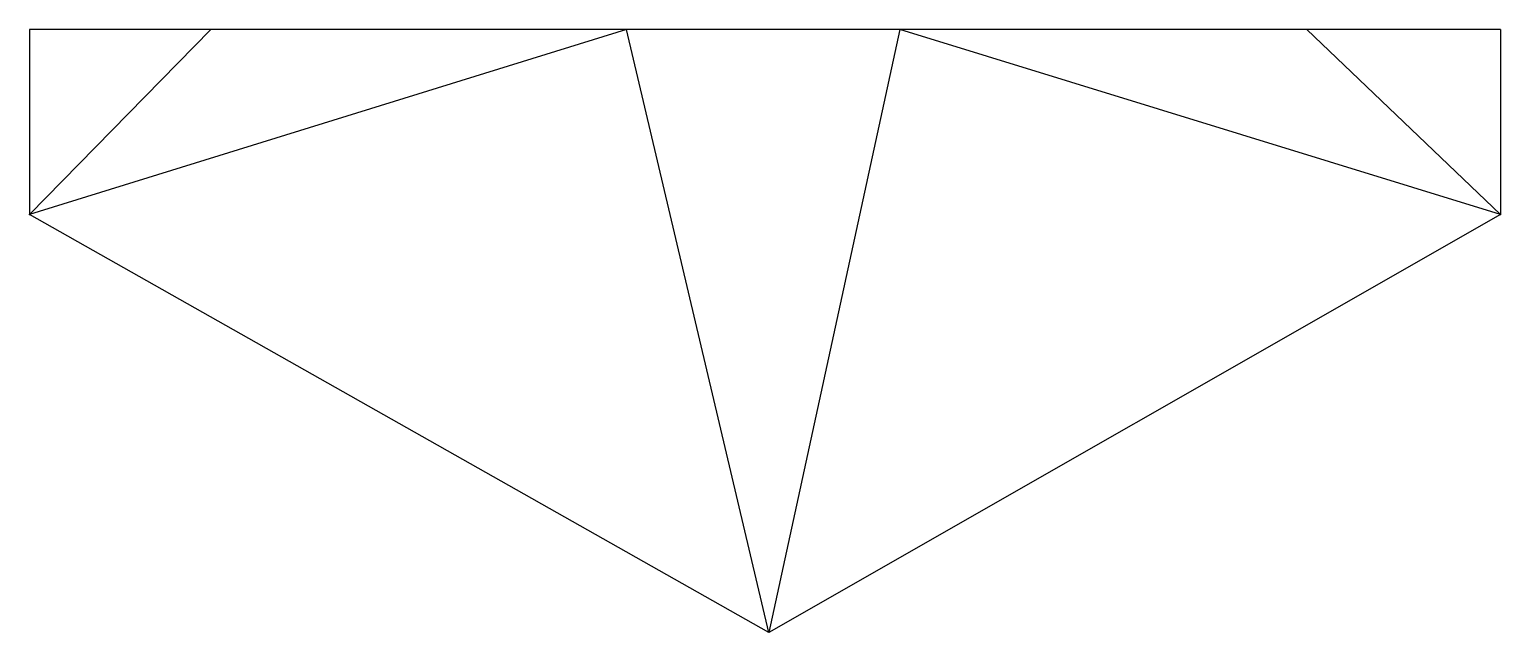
# Model space of a CAD drawing. Header units: metres. Extents: x 0 to 12, y -4.9 to 0.
import ezdxf

# ---------------------------------------------------------------- set-up
doc = ezdxf.new("R2010")
doc.units = ezdxf.units.M

msp = doc.modelspace()

# ---------------------------------------------------------------- linework, layer by layer
at = {"linetype": 'Continuous'}
for p, q in [((0, 0), (0, -1.51)), ((1.48, 0), (0, -1.51)), ((1.48, 0), (0, 0)), ((4.87, 0), (0, -1.51)), ((4.87, 0), (1.48, 0)), ((6.03, -4.92), (4.87, 0)), ((7.1, 0), (4.87, 0)), ((7.1, 0), (6.03, -4.92)), ((10.42, 0), (7.1, 0)), ((12, -1.51), (7.1, 0)), ((12, -1.51), (10.42, 0)), ((12, 0), (10.42, 0)), ((12, 0), (12, -1.51)), ((6.03, -4.92), (0, -1.51)), ((12, -1.51), (6.03, -4.92))]:
    msp.add_line(p, q, dxfattribs=at)
for p in [(0, -1.51), (12, -1.51)]:
    msp.add_point(p)

doc.saveas('drawing.dxf')
